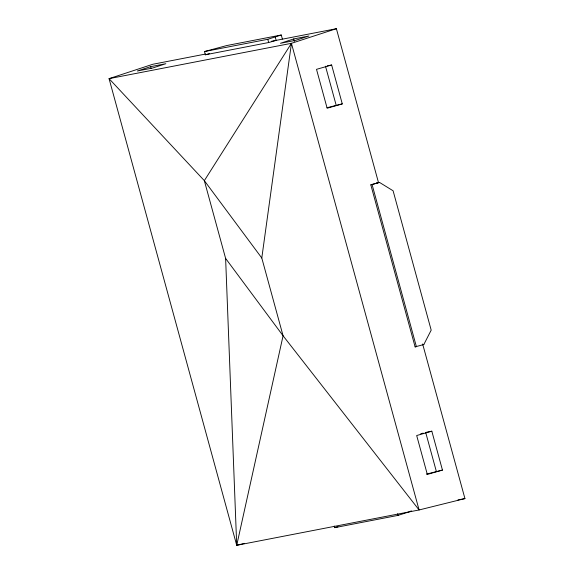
<?xml version="1.0" encoding="UTF-8"?>
<svg xmlns="http://www.w3.org/2000/svg" width="574" height="574" viewBox="0 0 574 574"><rect width="100%" height="100%" fill="white"/><g stroke="black" fill="none" stroke-linecap="round" stroke-linejoin="round"><path stroke-width="0.86" d="M422.643 343.977L464.94 498.591L419.092 509.97L283.075 335.783L261.794 258.006L291.434 43.323L336.393 28.7L378.453 182.453M244.438 543.37L236.718 545.3L109.06 78.645L291.434 43.323L419.092 509.97L236.718 545.3L283.075 335.783L225.618 258.429L204.337 180.652L109.06 78.645L152.756 64.274L205.47 54.064M376.336 183.092L378.022 182.769L370.818 184.842L415.117 346.883L423.849 344.486L431.189 330.143L393.097 190.783L379.55 182.446L378.259 182.697M291.434 43.323L204.337 180.652L261.794 258.006M275.886 40.46L268.682 42.526L205.384 54.781L204.495 51.545L267.793 39.29L281.267 35L282.379 39.046M150.639 66.656L137.344 71.004L152.541 68.055L165.843 63.707L150.639 66.656L151.091 68.299M293.752 38.932L280.456 43.28L295.653 40.338L308.956 35.983L293.752 38.932L294.433 41.4M204.495 51.545L226.83 45.533L281.267 35M205.384 54.781L209.381 53.633M327.015 107.704L342.276 103.894L331.636 65.005L327.252 65.859M370.818 184.842L379.55 182.446M420.699 433.815L423.189 433.105M426.36 474.138L442.454 470.084L431.82 431.196L426.554 432.215M334.269 526.035L334.714 527.657L338.029 526.702M334.714 527.657L398.069 515.38L411.544 511.09L409.786 511.434M331.636 65.005L316.504 69.339L327.144 108.228L342.276 103.894M431.82 431.196L416.681 435.53L427.321 474.418L442.454 470.084M271.373 41.299L336.393 28.7M422.55 344.737L423.849 344.486M415.117 346.883L416.387 346.631L372.088 184.591M457.916 499.954L464.94 498.591M325.494 66.197L336.134 105.085M425.671 432.387L436.312 471.276M275.255 37.145L276.159 40.453M267.793 39.29L268.682 42.526M397.624 513.766L398.069 515.38M225.618 258.429L236.718 545.3"/></g></svg>
